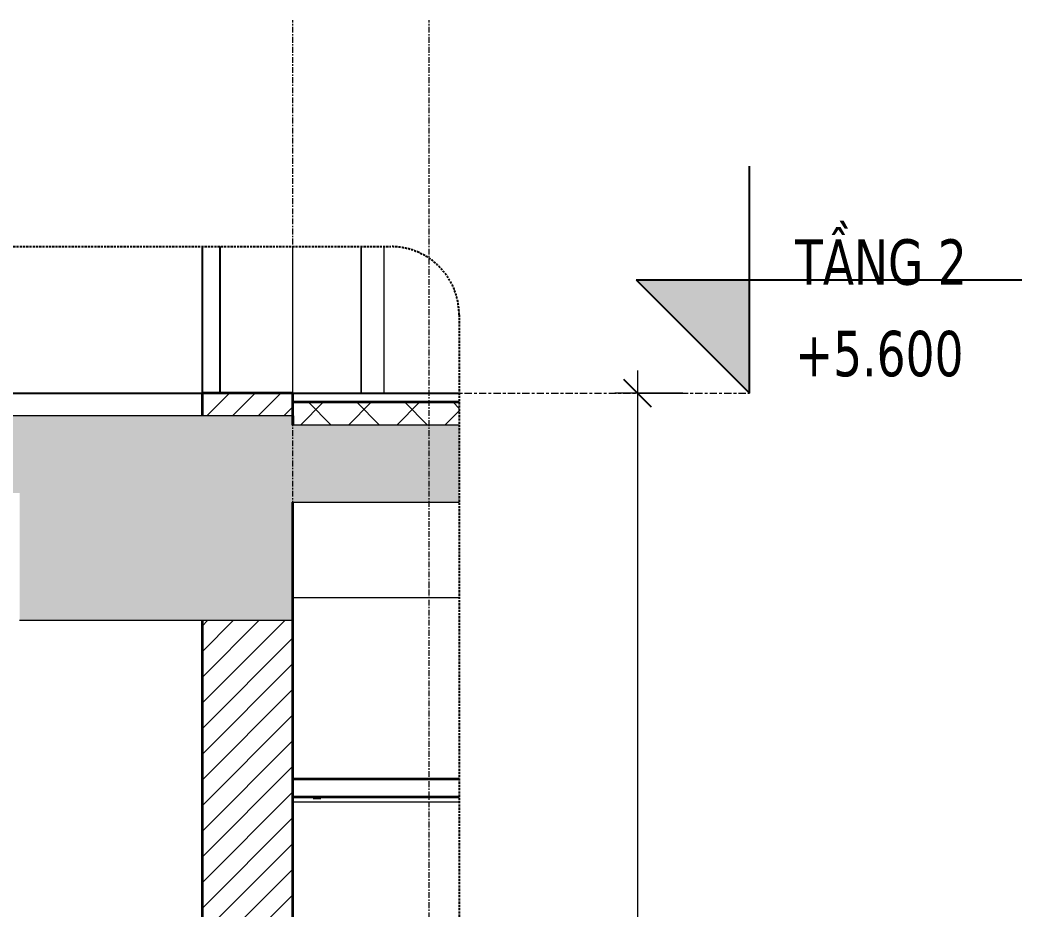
# Model space of a CAD drawing. Header units: millimetres. Extents: x 50254 to 245170, y 481 to 78637.
# Drawn here: x 75694 to 77901, y 4462 to 6422 of the extents above; entities that cross this region are included whole.
import ezdxf

# ---------------------------------------------------------------- set-up
doc = ezdxf.new("R2010")
doc.units = ezdxf.units.MM
for name, pattern in [('Centre', [31.75, 6.35, -4.7625, 15.875, -4.7625]), ('Grid Line', [22.225, 12.7, -3.175, 3.175, -3.175]), ('Hidden', [7.14375, 4.7625, -2.38125]), ('IMPORT-CENTER _2_', [40.64, 25.4, -5.08, 5.08, -5.08])]:
    doc.linetypes.add(name, pattern=pattern)
for name, color, linetype, lineweight in [('0-4', 90, 'Continuous', 5), ('A-ANNO-DIMS', 211, 'Continuous', 9), ('A-ANNO-DIMS-50', 211, 'Continuous', 9), ('A-CLNG-1', 250, 'Continuous', 35), ('A-CLNG-FNSH-1', 7, 'Continuous', 18), ('A-CLNG-PATT-1', 13, 'Continuous', 18), ('A-DETL-GENF', 92, 'Continuous', 18), ('A-DETL-GENF-4', 92, 'Hidden', 25), ('A-DETL-GENF-5', 9, 'Continuous', 18), ('A-DETL-THIN', 151, 'Continuous', 18), ('A-DOOR', 31, 'Continuous', 18), ('A-DOOR-4', 31, 'Continuous', 25), ('A-DOOR-FRAM-1', 31, 'Continuous', 18), ('A-FLOR-FNSH-1', 250, 'Continuous', 35), ('A-FLOR-LEVL', 51, 'Continuous', 9), ('A-FLOR-LEVL-1', 51, 'Continuous', 25), ('A-FLOR-LEVL-2', 51, 'Centre', 9), ('A-FLOR-PATT-1', 253, 'Continuous', 18), ('A-FLOR-PATT-2', 8, 'Continuous', 18), ('A-WALL', 113, 'Continuous', 18), ('A-WALL-4', 250, 'Continuous', 35), ('A-WALL-PATT-2', 111, 'Continuous', 18), ('G-IMPT', 8, 'Continuous', 18), ('G-IMPT-4', 8, 'IMPORT-CENTER _2_', 18), ('M-EQPM', 50, 'Continuous', 18), ('M-EQPM-2', 50, 'Continuous', 25), ('S-BEAM-1', 7, 'Continuous', 18), ('S-GRID-1', 1, 'Grid Line', 9)]:
    doc.layers.add(name, color=color, linetype=linetype, lineweight=lineweight)
doc.styles.add('Tahoma_B_1', font='tahomabd.ttf', dxfattribs={"width": 0.85, "height": 100})
doc.styles.add('UTM Avo', font='', dxfattribs={"width": 0.9, "height": 125})
doc.styles.get('UTM Avo').set_extended_font_data('UTM Avo')
doc.dimstyles.new('1_Dim_chi_tiet_2_5', dxfattribs={"dimscale": 304.8, "dimtxt": 124.912619, "dimasz": 0.19685, "dimexe": 0.164042, "dimexo": 0.0625, "dimgap": 0.016404, "dimtad": 1, "dimdec": 0, "dimrnd": 5, "dimzin": 0, "dimdsep": 46, "dimtxsty": 'UTM Avo', "dimblk1": 'OBLIQUE', "dimblk2": 'OBLIQUE', "dimsah": 1, "dimcen": 0.09, "dimdle": 0.164042, "dimazin": 0, "dimtfac": 1, "dimtdec": 4, "dimtix": 1, "dimtmove": 0, "dimatfit": 3, "dimfxl": 0.328084, "dimfxlon": 1, "dimtvp": 1, "dimtolj": 1, "dimtzin": 0, "dimarcsym": 2})
pattern_1 = [(50, (29822, 15375), (364.368, -31.878), [38.1, -419.1]), (355, (29822, 15375), (-70.486, 382.113), [30.48, -335.28]), (100.451, (29852.37, 15372.34), (293.885, 350.233), [32.38, -356.18]), (46.184, (29822, 15476.6), (542.158, -84.086), [57.15, -628.65]), (96.636, (29867.2, 15469.6), (474.805, 494.855), [48.57, -534.27]), (351.184, (29822, 15476.6), (474.81, 494.85), [45.72, -502.92]), (21, (29872.8, 15451.2), (303.2285, -204.5305), [38.1, -419.1]), (326, (29872.8, 15451.2), (123.604, 368.376), [30.48, -335.28]), (71.451, (29898.08, 15434.16), (426.834, 163.843), [32.38, -356.18]), (37.5, (29822, 15375), (6.1766, 169.1102), [3.353, -327.863, 3.353, -337.007, -336.55]), (37.5, (29822, 15375), (6.1766, 169.1102), [-671.576, 3.353, -333.197]), (7.5, (29822, 15375), (133.639, 200.3615), [3.353, -190.703, 3.353, -320.243, -128.27]), (7.5, (29822, 15375), (133.639, 200.3615), [-517.652, 3.353, -124.917]), (327.5, (29708.72, 15375), (271.1818, -11.4584), [3.353, -123.647, 3.353, -392.887, -525.78]), (327.5, (29708.72, 15375), (271.1818, -11.4584), [-523.24, 3.353, -522.427]), (317.5, (29657.92, 15375), (296.2585, 50.853), [3.353, -161.747, 3.353, -259.791, -373.38]), (317.5, (29657.92, 15375), (296.2585, 50.853), [-428.244, 3.353, -370.027]), (45, (29822, 15375), (-125.7236, 125.7236), []), (45, (29822, 15565.5), (-125.7236, 125.7236), [])]
pattern_2 = [(45, (72580.485, 15375), (-28.28427, 28.28427), [])]

# ---------------------------------------------------------------- blocks, each defined once
blk = doc.blocks.new('NCV_TKTC_KET CAU_rvt-2-TKCS_CĂN HỘ LOẠI 1 - MẶT CẮT 1')
at = {"layer": 'A-FLOR-PATT-1'}
h = blk.add_hatch(dxfattribs=at)
h.set_pattern_fill('FP_4', color=256, style=0, pattern_type=2)
h.set_pattern_definition(pattern_1)
h.paths.add_polyline_path([(24535.3, 5500), (24536.9, 5500), (24536.9, 5550), (24535.3, 5550), (24535.3, 5500.7)])
h.paths.add_polyline_path([(33537.4, 5530), (33537.4, 5550), (33534.9, 5550), (33534.9, 5530)])
h = blk.add_hatch(dxfattribs=at)
h.set_pattern_fill('FP_4', color=256, style=0, pattern_type=2)
h.set_pattern_definition(pattern_1)
h.paths.add_polyline_path([(24535.3, 5500), (24536.9, 5500), (24536.9, 5550), (24535.3, 5550), (24535.3, 5500.7)])
h.paths.add_polyline_path([(33537.4, 5530), (33537.4, 5550), (33534.9, 5550), (33534.9, 5530)])
at = {"layer": 'A-FLOR-FNSH-1'}
for p, q in [((33537.4, 5550), (33534.9, 5550)), ((33537.4, 5530), (33537.4, 5550))]:
    blk.add_line(p, q, dxfattribs=at)
at = {"layer": 'S-BEAM-1'}
blk.add_line((33536.9, 5150), (33902.8, 5150), dxfattribs=at)
blk = doc.blocks.new('FD_05 - FD_05-1000x2200mm-V22-TKCS_CĂN HỘ LOẠI 1 - MẶT CẮT 1')
at = {"layer": 'A-DOOR-4'}
for p, q in [((33336.9, 5923), (33336.9, 5600)), ((33376.9, 5600), (33376.9, 5923)), ((33336.9, 5600), (33376.9, 5600))]:
    blk.add_line(p, q, dxfattribs=at)
at = {"layer": 'A-DOOR-FRAM-1'}
blk.add_line((33536.9, 5600), (33536.9, 5923), dxfattribs=at)
blk = doc.blocks.new('FD_07 - FD_07-1700x2200-CỬA ĐI 2 CÁNH-910693-TKCS_CĂN HỘ LOẠI 1 - MẶT CẮT 1')
at = {"layer": 'A-DOOR'}
blk.add_line((33902.8, 5600), (33687.1, 5600), dxfattribs=at)
at = {"layer": 'A-DOOR-FRAM-1'}
for p, q in [((33687.1, 5923), (33687.1, 5600)), ((33737.1, 5923), (33737.1, 5600)), ((33737.1, 5600), (33687.1, 5600))]:
    blk.add_line(p, q, dxfattribs=at)
blk = doc.blocks.new('TKTC_XREF_251221_MB TANG 2-7 - TKTC_XREF_260130_MB TANG 2-5_dwg_$cc-V43-TKCS_CĂN HỘ LOẠI 1 - MẶT CẮT 1')
at = {"layer": 'G-IMPT-4'}
for p, q in [((24346.1, 5600), (24499.1, 5600)), ((24422.6, 5600), (24422.6, 5600))]:
    blk.add_line(p, q, dxfattribs=at)
at = {"layer": 'M-EQPM'}
for p, q in [((24422.6, 5600), (24368.5, 5600)), ((24368.5, 5600), (24422.6, 5600)), ((24422.6, 5600), (24410, 5600)), ((24410, 5600), (24422.6, 5600)), ((24422.6, 5600), (24435.1, 5600)), ((24435.1, 5600), (24422.6, 5600)), ((24479.4, 5600), (24479.4, 5600))]:
    blk.add_line(p, q, dxfattribs=at)
blk = doc.blocks.new('TKTC_XREF_251221_MB TANG 2-7 - TKTC_XREF_260130_MB TANG 2-5_dwg_CUM U_DN100-V44-TKCS_CĂN HỘ LOẠI 1 - MẶT CẮT 1')
at = {"layer": 'G-IMPT'}
for p, q in [((24422.6, 5600), (24355.5, 5600)), ((24355.5, 5600), (24422.6, 5600)), ((24422.6, 5600), (24363.2, 5600)), ((24363.2, 5600), (24422.6, 5600)), ((24422.6, 5600), (24422.6, 5600)), ((24487.4, 5600), (24422.6, 5600)), ((24487.4, 5600), (24422.6, 5600)), ((24487.4, 5600), (24422.6, 5600)), ((24487.4, 5600), (24422.6, 5600)), ((24489.3, 5600), (24487.4, 5600)), ((24487.4, 5600), (24489.3, 5600)), ((24489.3, 5600), (24487.4, 5600)), ((24487.4, 5600), (24489.3, 5600)), ((24494.1, 5600), (24489.3, 5600)), ((24489.3, 5600), (24494.1, 5600)), ((24489.3, 5600), (24494.1, 5600)), ((24489.3, 5600), (24494.1, 5600)), ((24494.1, 5600), (24489.3, 5600)), ((24489.3, 5600), (24494.1, 5600)), ((24489.3, 5600), (24494.1, 5600)), ((24489.3, 5600), (24494.1, 5600)), ((24494.1, 5600), (24494.1, 5600)), ((24494.1, 5600), (24494.1, 5600)), ((24495.1, 5600), (24500.5, 5600)), ((24500.5, 5600), (24495.1, 5600)), ((24495.1, 5600), (24500.5, 5600)), ((24500.5, 5600), (24495.1, 5600)), ((24501.5, 5600), (24500.5, 5600)), ((24500.5, 5600), (24501.5, 5600)), ((24501.5, 5600), (24500.5, 5600)), ((24500.5, 5600), (24501.5, 5600))]:
    blk.add_line(p, q, dxfattribs=at)
blk = doc.blocks.new('TKTC_XREF_251221_MB TANG 2-7 - TKTC_XREF_260130_MB TANG 2-5_dwg_THU NUOC - THU NUOC-444531-TKCS_MB TẦNG 1-4746810-TKCS_CĂN HỘ LOẠI 1 - MẶT CẮT 1')
at = {"layer": 'G-IMPT'}
for p, q in [((25012, 5600), (25162, 5600)), ((25162, 5600), (25012, 5600)), ((25037, 5600), (25137, 5600)), ((25137, 5600), (25037, 5600)), ((25052.9, 5600), (25046.9, 5600)), ((25046.9, 5600), (25052.9, 5600)), ((25059.3, 5600), (25065.3, 5600)), ((25065.3, 5600), (25059.3, 5600)), ((25071.7, 5600), (25077.7, 5600)), ((25077.7, 5600), (25071.7, 5600)), ((25090.2, 5600), (25084.2, 5600)), ((25084.2, 5600), (25090.2, 5600)), ((25090.2, 5600), (25084.2, 5600)), ((25084.2, 5600), (25090.2, 5600)), ((25087, 5600), (25087, 5600)), ((25087, 5600), (25087, 5600)), ((25087, 5600), (25087, 5600)), ((25087, 5600), (25087, 5600)), ((25102.2, 5600), (25096.2, 5600)), ((25096.2, 5600), (25102.2, 5600)), ((25114.6, 5600), (25108.6, 5600)), ((25108.6, 5600), (25114.6, 5600)), ((25121, 5600), (25127, 5600)), ((25127, 5600), (25121, 5600))]:
    blk.add_line(p, q, dxfattribs=at)
blk = doc.blocks.new('TKTC_XREF_251221_MB TANG 2-7 - TKTC_XREF_251221_MB TANG 2-7-2039446-TKCS_CĂN HỘ LOẠI 1 - MẶT CẮT 1')
at = {"layer": 'M-EQPM'}
for p, q in [((33385.8, 5600), (33535.4, 5600)), ((33535.4, 5600), (33385.8, 5600)), ((33535.5, 5600), (33585.3, 5600)), ((33585.3, 5600), (33535.5, 5600))]:
    blk.add_line(p, q, dxfattribs=at)
at = {"layer": 'M-EQPM-2'}
blk.add_line((23535.3, 5600), (33902.8, 5600), dxfattribs=at)
for name, p in [('TKTC_XREF_251221_MB TANG 2-7 - TKTC_XREF_260130_MB TANG 2-5_dwg_THU NUOC - THU NUOC-444531-TKCS_MB TẦNG 1-4746810-TKCS_CĂN HỘ LOẠI 1 - MẶT CẮT 1', (8203.7, 0)), ('TKTC_XREF_251221_MB TANG 2-7 - TKTC_XREF_260130_MB TANG 2-5_dwg_$cc-V43-TKCS_CĂN HỘ LOẠI 1 - MẶT CẮT 1', (9047.9, 0)), ('TKTC_XREF_251221_MB TANG 2-7 - TKTC_XREF_260130_MB TANG 2-5_dwg_CUM U_DN100-V44-TKCS_CĂN HỘ LOẠI 1 - MẶT CẮT 1', (9047.9, 0))]:
    blk.add_blockref(name, p)
blk = doc.blocks.new('BORDER VIEW - BORDER VIEW-3678723-TKCS_CĂN HỘ LOẠI 1 - MẶT CẮT 1')
at = {"layer": 'A-DETL-GENF-4'}
for p, q in [((23276.9, 5923), (33752.8, 5923)), ((33902.8, 5773), (33902.8, 1750))]:
    blk.add_line(p, q, dxfattribs=at)
blk.add_arc((33752.8, 5773), 150, 0, 90, dxfattribs=at)
blk = doc.blocks.new('Level - CAO ĐỘ LEVEL-350587-TKCS_CĂN HỘ LOẠI 1 - MẶT CẮT 1')
at = {"layer": 'A-FLOR-LEVL'}
blk.add_hatch(color=256, dxfattribs=at).paths.add_polyline_path([(34542.4, 2450), (34542.4, 2200), (34292.4, 2450)])
at = {"layer": 'A-FLOR-LEVL-1'}
for p, q in [((34542.4, 2200), (34542.4, 2700)), ((34292.4, 2450), (34542.4, 2200)), ((34292.4, 2450), (35142.4, 2450))]:
    blk.add_line(p, q, dxfattribs=at)
blk = doc.blocks.new('DIMBLOCK39-TKCS_CĂN HỘ LOẠI 1 - MẶT CẮT 1')
at = {"layer": 'A-ANNO-DIMS-50'}
for p, q in [((77054, 5650), (77054, 2150)), ((77154, 5600), (77004, 5600)), ((77054, 5600), (77154, 5600)), ((77154, 2200), (77004, 2200)), ((77054, 2200), (77154, 2200))]:
    blk.add_line(p, q, dxfattribs=at)
at = {"layer": 'A-ANNO-DIMS-50', "lineweight": 25}
for p, q in [((77054, 5600), (77024, 5630)), ((77054, 5600), (77084, 5570)), ((77054, 2200), (77024, 2230)), ((77054, 2200), (77084, 2170))]:
    blk.add_line(p, q, dxfattribs=at)
at = {"layer": 'A-ANNO-DIMS-50', "color": 0, "insert": (76891.6, 3728.8), "char_height": 125, "width": 410.824, "attachment_point": 1, "rotation": 90, "line_spacing_factor": 1.110334, "style": 'UTM Avo'}
blk.add_mtext('3400', dxfattribs=at)
blk = doc.blocks.new('_Oblique')
at = {"color": 0, "linetype": 'ByBlock', "lineweight": -2}
blk.add_line((-0.5, -0.5), (0.5, 0.5), dxfattribs=at)

msp = doc.modelspace()

# ---------------------------------------------------------------- hatches: boundary and pattern name
at = {"layer": 'A-CLNG-PATT-1'}
h = msp.add_hatch(dxfattribs=at)
h.set_pattern_fill('FP_6', color=256, style=0, pattern_type=2)
h.set_pattern_definition([(0, (72580.49, 15375), (406.4, 101.6), [16.764, -288.036, 16.764, -288.036, -1625.6]), (0, (72580.49, 15375), (406.4, 101.6), [-609.6, 16.764, -592.836, 16.764, -288.036, -711.2]), (0, (72580.49, 15375), (406.4, 101.6), [-1524, 16.764, -186.436, 16.764, -491.236]), (120, (72732.89, 15425.8), (-291.1882, 301.1527), [16.764, -288.036, 16.764, -288.036, -1625.6]), (120, (72732.89, 15425.8), (-291.1882, 301.1527), [-609.6, 16.764, -592.836, 16.764, -288.036, -711.2]), (120, (72732.89, 15425.8), (-291.1882, 301.1527), [-1524, 16.764, -186.436, 16.764, -491.236]), (240, (72783.69, 15629), (-115.2118, -402.7527), [16.764, -288.036, 16.764, -288.036, -1625.6]), (240, (72783.69, 15629), (-115.2118, -402.7527), [-609.6, 16.764, -592.836, 16.764, -288.036, -711.2]), (240, (72783.69, 15629), (-115.2118, -402.7527), [-1524, 16.764, -186.436, 16.764, -491.236])])
h.paths.add_polyline_path([(76661.3, 4700), (76661.3, 4710), (76295.4, 4710), (76295.4, 4700), (76403.6, 4700)])
at = {"layer": 'A-DETL-GENF-5'}
h = msp.add_hatch(dxfattribs=at)
h.set_pattern_fill('FP_4', color=256, style=0, pattern_type=2)
h.set_pattern_definition([(50, (72580.5, 15375), (364.368, -31.878), [38.1, -419.1]), (355, (72580.5, 15375), (-70.486, 382.113), [30.48, -335.28]), (100.451, (72610.85, 15372.34), (293.885, 350.233), [32.38, -356.18]), (46.184, (72580.5, 15476.6), (542.158, -84.086), [57.15, -628.65]), (96.636, (72625.67, 15469.6), (474.805, 494.855), [48.57, -534.27]), (351.184, (72580.5, 15476.6), (474.81, 494.85), [45.72, -502.92]), (21, (72631.3, 15451.2), (303.2285, -204.5305), [38.1, -419.1]), (326, (72631.3, 15451.2), (123.604, 368.376), [30.48, -335.28]), (71.451, (72656.55, 15434.16), (426.834, 163.843), [32.38, -356.18]), (37.5, (72580.49, 15375), (6.1766, 169.1102), [3.353, -327.863, 3.353, -337.007, -336.55]), (37.5, (72580.49, 15375), (6.1766, 169.1102), [-671.576, 3.353, -333.197]), (7.5, (72580.49, 15375), (133.639, 200.3615), [3.353, -190.703, 3.353, -320.243, -128.27]), (7.5, (72580.49, 15375), (133.639, 200.3615), [-517.652, 3.353, -124.917]), (327.5, (72467.2, 15375), (271.1818, -11.4584), [3.353, -123.647, 3.353, -392.887, -525.78]), (327.5, (72467.2, 15375), (271.1818, -11.4584), [-523.24, 3.353, -522.427]), (317.5, (72416.4, 15375), (296.2585, 50.853), [3.353, -161.747, 3.353, -259.791, -373.38]), (317.5, (72416.4, 15375), (296.2585, 50.853), [-428.244, 3.353, -370.027]), (45, (72580.49, 15375), (-125.7236, 125.7236), []), (45, (72580.49, 15565.5), (-125.7236, 125.7236), [])])
h.paths.add_polyline_path([(67595.4, 4950), (67595.4, 5380), (71595.4, 5380), (71595.4, 5150), (71795.4, 5150), (71795.4, 5380), (75693.4, 5380), (75693.4, 5100), (76293.4, 5100), (76293.4, 5360), (76661.3, 5360), (76661.3, 5530), (76293.4, 5530), (76293.4, 5550), (67295.4, 5550), (67295.4, 5500), (66293.8, 5500), (66293.8, 5700), (66093.8, 5700), (66093.8, 5100), (66293.8, 5100), (66293.8, 5330), (67295.4, 5330), (67295.4, 4950), (67495.4, 4950)])
at = {"layer": 'A-FLOR-PATT-2'}
h = msp.add_hatch(dxfattribs=at)
h.set_pattern_fill('FP_5', color=256, style=0, pattern_type=2)
h.set_pattern_definition([(45, (72580.485, 15375), (-53.033, 53.033), []), (135, (72580.485, 15375), (-53.033, -53.033), [])])
h.paths.add_polyline_path([(76661.3, 5530), (76661.3, 5580), (76295.4, 5580), (76295.8, 5530), (76485.6, 5530)])
at = {"layer": 'A-WALL-PATT-2'}
h = msp.add_hatch(dxfattribs=at)
h.set_pattern_fill('FP_3', color=256, style=0, pattern_type=2)
h.set_pattern_definition(pattern_2)
h.paths.add_polyline_path([(76295.4, 5550), (76295.4, 5600), (76095.4, 5600), (76095.4, 5550), (76293.4, 5550)])
h = msp.add_hatch(dxfattribs=at)
h.set_pattern_fill('FP_3', color=256, style=0, pattern_type=2)
h.set_pattern_definition(pattern_2)
h.paths.add_polyline_path([(76095.4, 2150), (76295.4, 2150), (76295.4, 2200), (76095.4, 2200)])
h.paths.add_polyline_path([(76295.4, 4400), (76295.4, 5360), (76293.4, 5360), (76293.4, 5100), (76095.4, 5100), (76095.4, 4400), (76161.6, 4400)])

# ---------------------------------------------------------------- linework, layer by layer
at = {"layer": 'A-CLNG-1'}
for p, q in [((76661.3, 4750), (76295.4, 4750)), ((76661.3, 4710), (76295.4, 4710))]:
    msp.add_line(p, q, dxfattribs=at)
at = {"layer": 'A-CLNG-FNSH-1'}
msp.add_line((76295.4, 4700), (76661.3, 4700), dxfattribs=at)
at = {"layer": 'A-DETL-THIN'}
for p, q in [((76293.4, 5550), (67295.4, 5550)), ((76293.4, 5530), (76293.4, 5550)), ((76661.3, 5530), (76293.4, 5530)), ((76293.4, 5100), (76293.4, 5360)), ((76293.4, 5360), (76661.3, 5360)), ((75693.4, 5100), (76293.4, 5100))]:
    msp.add_line(p, q, dxfattribs=at)
at = {"layer": 'A-FLOR-FNSH-1'}
for p, q in [((76661.3, 5580), (76295.4, 5580)), ((76295.4, 5550), (76295.4, 5530))]:
    msp.add_line(p, q, dxfattribs=at)
at = {"layer": 'A-FLOR-LEVL-2'}
msp.add_line((65422.9, 5600), (77300.8, 5600), dxfattribs=at)
at = {"layer": 'A-WALL'}
for p, q in [((76445.6, 5600), (76445.6, 5923)), ((76661.3, 5600), (76445.6, 5600))]:
    msp.add_line(p, q, dxfattribs=at)
at = {"layer": 'A-WALL-4'}
for p, q in [((76095.4, 5600), (76095.4, 5550)), ((76295.4, 5600), (76095.4, 5600)), ((76295.4, 5550), (76295.4, 5600)), ((76293.4, 5550), (76295.4, 5550)), ((76295.4, 4400), (76295.4, 5360)), ((76095.4, 5100), (76095.4, 4400))]:
    msp.add_line(p, q, dxfattribs=at)
at = {"layer": 'S-GRID-1'}
for p, q in [((76295.4, 5172.2), (76295.4, 6422.2)), ((76595.4, 5172.2), (76595.4, 6422.2)), ((76295.4, 2275), (76295.4, 5172.2)), ((76595.4, 2910), (76595.4, 5172.2))]:
    msp.add_line(p, q, dxfattribs=at)

# ---------------------------------------------------------------- block references
at = {"layer": '0-4'}
msp.add_blockref('NCV_TKTC_KET CAU_rvt-2-TKCS_CĂN HỘ LOẠI 1 - MẶT CẮT 1', (42758.5, 0), dxfattribs=at)
at = {"layer": 'A-DETL-GENF'}
msp.add_blockref('BORDER VIEW - BORDER VIEW-3678723-TKCS_CĂN HỘ LOẠI 1 - MẶT CẮT 1', (42758.5, 0), dxfattribs=at)
at = {"layer": 'A-DOOR'}
for name in ['FD_05 - FD_05-1000x2200mm-V22-TKCS_CĂN HỘ LOẠI 1 - MẶT CẮT 1', 'FD_07 - FD_07-1700x2200-CỬA ĐI 2 CÁNH-910693-TKCS_CĂN HỘ LOẠI 1 - MẶT CẮT 1']:
    msp.add_blockref(name, (42758.5, 0), dxfattribs=at)
at = {"layer": 'A-FLOR-LEVL-1'}
msp.add_blockref('Level - CAO ĐỘ LEVEL-350587-TKCS_CĂN HỘ LOẠI 1 - MẶT CẮT 1', (42758.5, 3400), dxfattribs=at)
at = {"layer": 'M-EQPM'}
msp.add_blockref('TKTC_XREF_251221_MB TANG 2-7 - TKTC_XREF_251221_MB TANG 2-7-2039446-TKCS_CĂN HỘ LOẠI 1 - MẶT CẮT 1', (42758.5, 0), dxfattribs=at)

# ---------------------------------------------------------------- texts
at = {"layer": 'A-FLOR-LEVL', "char_height": 100, "line_spacing_factor": 0.996129, "style": 'Tahoma_B_1'}
for s, insert, width, attachment_point in [('\\pt510,1020,1530,2040,2550,3060,3570,4080,4590,5100,5610,6120,6630,7140,7650,8160,8670,9180,9690,10200,10710,11220,11730,12240,12750,13260,13770,14280,14790,15300,15810,16320;TẦNG 2', (77401.1, 5837.2), 452.625, 7), ('\\pt212.5,425,637.5,850,1062.5,1275,1487.5,1700,1912.5,2125,2337.5,2550,2762.5,2975,3187.5,3400,3612.5,3825,4037.5,4250,4462.5,4675,4887.5,5100,5312.5,5525,5737.5,5950,6162.5,6375,6587.5,6800;+5.600', (77401.1, 5737.5), 441.575, 1)]:
    msp.add_mtext(s, dxfattribs=dict(at, insert=insert, width=width, attachment_point=attachment_point))

# ---------------------------------------------------------------- dimensions: what is measured, and where the dimension line sits
at = {"layer": 'A-ANNO-DIMS'}
dim = msp.add_linear_dim(base=(77054, 2200), p1=(77154, 5600), p2=(77154, 2200), angle=90, dimstyle='1_Dim_chi_tiet_2_5', override={"dimpost": '<>', "dimfxl": 3400}, dxfattribs=at)
dim.commit()
dim.dimension.update_dxf_attribs({"geometry": 'DIMBLOCK39-TKCS_CĂN HỘ LOẠI 1 - MẶT CẮT 1', "text_midpoint": (76984.3, 3900)})

doc.saveas('drawing.dxf')
